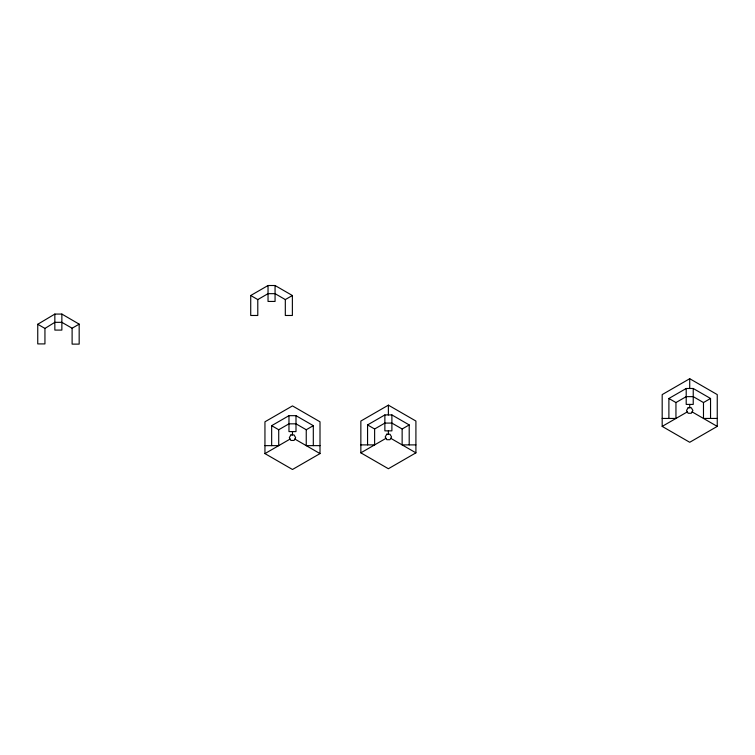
<?xml version="1.0" encoding="UTF-8"?>
<svg xmlns="http://www.w3.org/2000/svg" width="755" height="755" viewBox="0 0 755 755"><rect width="100%" height="100%" fill="white"/><g stroke="black" fill="none" stroke-linecap="round" stroke-linejoin="round"><path stroke-width="1.13" d="M72.112 328.227L61.863 322.328L54.841 322.328L44.941 328.425L44.941 343.912L37.75 343.912L37.75 324.273L54.841 314.071L61.863 314.071L79.171 324.15L79.171 344.12L72.112 344.12L72.112 328.227L79.171 324.15M250.726 295.507L268.034 285.513L275.065 285.513L292.374 295.507L292.374 315.477L285.315 315.477L285.315 299.584L275.065 293.667L268.034 293.667L257.785 299.584L257.785 315.477L250.726 315.477L250.726 295.507L257.785 299.584M285.315 299.584L292.374 295.507M271.658 445.639L271.658 425.669L288.967 415.675L295.998 415.675L313.306 425.669L313.306 445.639M264.948 445.639L278.718 445.639L278.718 429.746L288.967 423.829L295.998 423.829L306.247 429.746L306.247 445.639L320.007 445.639M264.948 453.595L292.478 469.487L320.007 453.595L320.007 421.8L292.478 405.907L264.948 421.8L264.948 453.595L290.09 439.07M306.247 429.746L313.306 425.669M388.381 405.152L360.852 421.045L360.852 452.84L388.381 468.732L415.911 452.84L415.911 421.045L388.381 405.152L388.381 414.929M367.562 444.893L367.562 424.923L384.871 414.929L391.892 414.929L409.201 424.923L409.201 444.893M360.852 444.893L374.622 444.893L374.622 429L384.871 423.083L391.892 423.083L402.141 429L402.141 444.893L415.911 444.893M360.852 452.84L385.994 438.325M402.141 429L409.201 424.923M689.721 378.708L662.182 394.601L662.182 426.396L689.721 442.288L717.25 426.396L717.25 394.601L689.721 378.708L689.721 388.485M668.892 418.449L668.892 398.48L686.201 388.485L693.232 388.485L710.54 398.48L710.54 418.44L703.481 418.449L703.481 402.557L693.232 396.639L686.201 396.639L675.952 402.557L675.952 418.449L662.182 418.449M662.182 426.396L687.333 411.881M703.481 402.557L710.54 398.48M710.54 418.44L717.25 418.44M668.892 398.48L675.952 402.557M692.109 411.881L717.25 426.396M367.562 424.923L374.622 429M390.769 438.325L415.911 452.84M271.658 425.669L278.718 429.746M294.865 439.07L320.007 453.595M37.75 324.273L44.941 328.425M693.232 388.485L693.232 404.416L686.201 404.416L686.201 388.485M689.721 404.416L689.721 407.738M391.892 414.929L391.892 430.86L384.871 430.86L384.871 414.929M388.381 430.86L388.381 434.191M295.998 415.675L295.998 431.605L288.967 431.605L288.967 415.675M292.478 431.605L292.478 434.937M275.065 285.513L275.065 301.443L268.034 301.443L268.034 285.513M61.863 314.071L61.863 330.086L54.841 330.086L54.841 314.071M290.883 434.937L289.297 437.692L290.883 440.448L294.072 440.448L295.658 437.692L294.072 434.937L290.883 434.937M386.786 434.191L385.192 436.947L386.786 439.703L389.976 439.703L391.562 436.947L389.976 434.191L386.786 434.191M688.126 407.738L686.531 410.503L688.126 413.259L691.306 413.259L692.901 410.503L691.306 407.738L688.126 407.738"/></g></svg>
